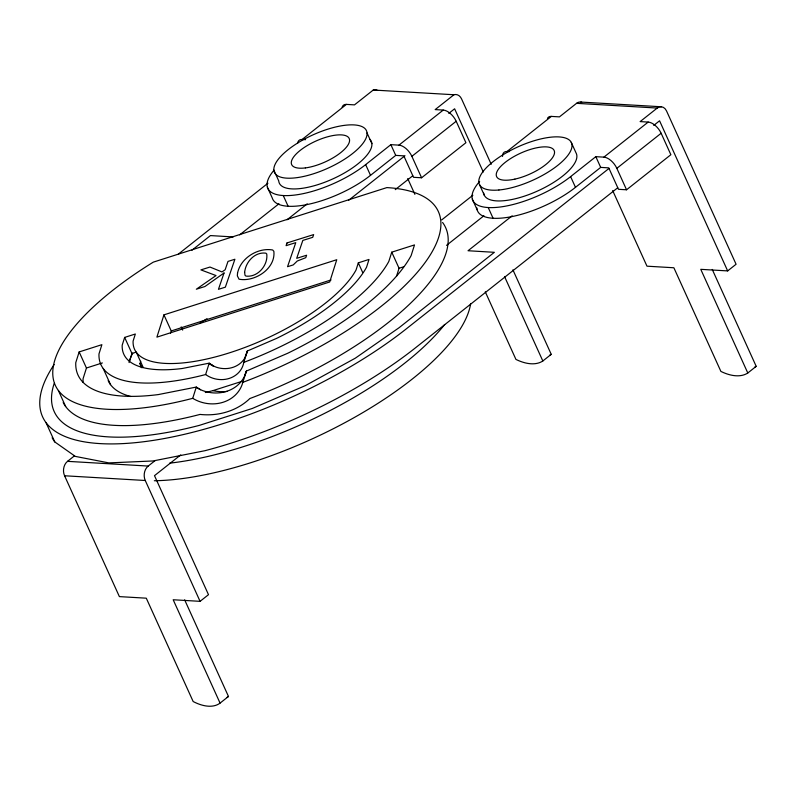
<?xml version="1.0" encoding="UTF-8"?>
<svg xmlns="http://www.w3.org/2000/svg" width="796" height="796" viewBox="0 0 796 796"><rect width="100%" height="100%" fill="white"/><g stroke="black" fill="none" stroke-linecap="round" stroke-linejoin="round"><path stroke-width="1.19" d="M247.248 351.374L244.671 358.29A24.497 21.721 17.5 0 1 216.492 367.274L212.631 365.692L209.089 363.553L213.686 366.12L209.209 363.165L182.284 368.488A135.081 48.845 -24.4 0 1 122.196 345.185L124.654 337.414L135.34 334.002L133.101 341.096A123.261 44.576 -24.4 0 0 229.656 352.767A123.261 44.576 -24.4 0 0 356.071 269.944L358.309 262.849L369.006 259.436L366.548 267.207A135.081 48.845 -24.4 0 1 276.6 338.39L247.367 350.986L243.775 362.369A24.497 21.721 17.5 0 1 205.617 374.548A160.235 57.949 -24.4 0 1 98.993 353.892L101.898 344.668L79.152 351.931L75.779 362.598A185.388 67.043 -24.4 0 0 158.245 394.587L196.294 387.065L200.612 389.741M245.855 355.862L247.367 350.986M79.152 351.931L86.446 368.011L83.082 378.687A185.388 67.043 -24.4 0 0 83.122 382.448M129.489 361.265L131.947 353.494L124.654 337.414M141.011 366.996L140.006 363.533L140.713 361.294M163.936 314.858L156.902 337.136L329.713 281.983L336.758 259.715L163.936 314.858L171.239 330.947L170.493 333.295M192.731 398.328A33.88 30.049 17.5 0 0 242.82 382.349A210.293 76.048 -24.4 0 0 424.557 263.287A210.293 76.048 -24.4 0 0 386.866 187.597L153.29 262.143A210.293 76.048 -24.4 0 0 53.929 381.553A210.293 76.048 -24.4 0 0 192.731 398.328L196.294 387.065M205.617 374.548L209.209 363.165M242.82 382.349L246.382 371.075L287.684 353.275A185.388 67.043 -24.4 0 0 411.134 255.586L414.507 244.919L391.751 252.173L388.836 261.396A160.235 57.949 -24.4 0 1 243.775 362.369M396.498 276.331L399.055 268.262L391.751 252.173M244.76 375.652L246.382 371.075M246.262 371.463L244.671 375.911A33.88 30.049 17.5 0 1 200.891 389.881L196.174 387.443M297.614 143.29A12.627 6.667 51.6 0 1 302.112 139.469L346.419 104.395L354.489 104.873L373.264 90.018L453.959 94.744A9.313 7.154 -86.6 0 1 461.561 98.893L491.222 164.294M178.433 254.053L267.944 183.219M191.955 250.213L210.452 235.576L233.178 236.939M239.646 234.88L278.958 203.766M287.058 219.766L307.196 203.826M273.943 170.294A63.143 22.835 -24.4 0 0 290.092 195.498A63.143 22.835 -24.4 0 0 365.653 164.623L390.866 144.663L398.935 145.141A12.627 6.667 51.6 0 1 411.87 156.334L421.601 177.777L465.909 142.713L456.188 121.271A12.627 6.667 51.6 0 0 443.253 110.067L435.183 109.599L453.959 94.744M398.935 145.141L443.253 110.067M267.386 187.219L272.252 197.945A63.143 22.835 -24.4 0 0 310.301 203.866A63.143 22.835 -24.4 0 0 370.518 175.339L395.731 155.389L403.801 155.857L413.532 177.309L421.601 177.777M448.785 113.4L454.615 108.793L483.291 171.996M348.519 200.383L404.975 155.708M411.87 156.334L456.188 121.271M395.234 189.647L412.756 175.777M184.652 599.846L228.472 696.45L220.064 703.107A50.735 26.795 51.6 0 1 193.159 701.525L146.285 598.184L119.39 596.612L64.576 475.769A10.487 8.059 -86.6 0 1 67.511 461.342L74.496 455.81M502.505 156.424A12.627 6.667 51.6 0 1 507.062 151.469L551.379 116.405L559.449 116.873L576.553 103.331A8.816 6.776 -86.6 0 1 581.697 102.246M441.72 219.905L472.864 195.249M180.732 454.894L154.494 475.66L208.492 594.682L200.075 601.338L145.26 480.495A10.487 8.059 -86.6 0 1 148.205 466.068L155.19 460.536M446.516 245.367L483.918 215.766M512.146 215.825L468.038 250.74L494.356 252.312L399.104 327.693L355.354 358.15L305.495 385.553L252.292 408.477L199.388 425.363A222.164 80.336 -24.4 0 1 54.247 383.314M479.64 181.448A63.143 22.835 -24.4 0 0 494.435 207.537A63.143 22.835 -24.4 0 0 570.613 176.622L595.826 156.673L603.895 157.14A12.627 6.667 51.6 0 1 616.83 168.334L626.552 189.786L670.869 154.713L661.138 133.27A12.627 6.667 51.6 0 0 648.203 122.077L640.133 121.599L657.247 108.057A8.816 6.776 -86.6 0 1 666.511 110.903L736.081 264.252L727.663 270.909L700.769 269.337L747.792 372.996L756.2 366.339L712.251 269.446M603.895 157.14L648.203 122.077M476.874 207.925A63.143 22.835 -24.4 0 0 512.893 216.393A63.143 22.835 -24.4 0 0 575.478 187.349L600.691 167.389L608.761 167.866L618.482 189.309L626.552 189.786M653.745 125.41L659.566 120.793L727.663 270.909M608.97 168.463L406.617 328.609A234.9 84.943 -24.4 0 1 136.584 442.546A234.9 84.943 -24.4 0 1 54.168 364.518M616.83 168.334L661.138 133.27M617.726 187.766L415.373 347.902A234.9 84.943 -24.4 0 1 204.87 450.715L153.041 460.964L108.863 462.904L75.351 456.406L54.785 441.929A234.9 84.943 -24.4 0 1 52.138 437.73M485.271 291.814L515.937 359.414A54.765 28.915 51.6 0 0 542.832 360.986L551.24 354.329L512.913 269.834M171.239 330.947L331.036 279.953M86.446 368.011L102.376 362.936M131.947 353.494L136.225 352.13M399.055 268.262L403.602 266.809M205.318 392.518A160.235 57.949 -24.4 0 0 212.91 390.637L241.815 381.403M580.831 102.057L661.526 106.783M576.553 103.331L657.247 108.057M302.112 139.469L305.565 139.668M507.062 151.469L509.37 151.608M67.511 461.342L148.205 466.068M64.576 475.769L145.26 480.495M200.075 601.338L173.18 599.756L220.064 703.107M612.671 190.562L646.979 266.182L673.874 267.764L720.897 371.414A54.765 28.915 51.6 0 0 747.792 372.996M595.826 156.673L600.691 167.389M571.249 142.365L576.115 153.081A50.516 18.268 -24.4 0 1 535.658 191.856A50.516 18.268 -24.4 0 1 483.699 193.139M570.613 176.622L575.478 187.349M479.55 184.722L484.406 195.438M488.217 207.537L493.082 218.263M472.346 199.219L477.212 209.945M504.505 276.491L542.832 360.986M407.721 178.563L414.885 194.363M390.866 144.663L395.731 155.389M367.036 132.932A50.516 18.268 -24.4 0 1 298.609 177.409A50.516 18.268 -24.4 0 1 295.694 144.265A50.516 18.268 -24.4 0 1 367.036 132.932L371.901 143.658M365.653 164.623L370.518 175.339M358.309 262.849L362.687 272.501M273.854 170.135L278.719 180.861A50.516 18.268 -24.4 0 0 333.056 178.801A50.516 18.268 -24.4 0 0 369.871 139.34M283.257 195.537L288.122 206.254M181.189 326.887L182.652 330.101M136.365 352.369L143.18 367.384M140.006 363.533L141.957 367.822M103.231 368.548L110.535 384.637M58.367 390.468L65.67 406.547M46.029 422.626L54.785 441.929M547.469 118.335A12.627 6.667 51.6 0 1 551.379 116.405M470.635 303.734A207.219 74.933 -24.4 0 1 352.956 418.258A207.219 74.933 -24.4 0 1 154.325 480.744M444.695 324.499A207.219 74.933 -24.4 0 1 169.618 463.163M756.2 366.339A54.765 28.915 51.6 0 1 754.538 367.294M342.141 107.201A12.627 6.667 51.6 0 1 346.419 104.395M373.264 90.018A9.313 7.154 -86.6 0 1 377.612 90.485M199.766 323.345A126.295 45.67 -24.4 0 1 207 318.639M551.24 354.329A54.765 28.915 51.6 0 1 549.588 355.285M228.472 696.45A50.735 26.795 51.6 0 1 226.87 697.495M442.586 222.472A210.293 76.048 -24.4 0 1 250.113 398.438L249.864 398.517A62.785 55.67 17.5 0 1 200.035 414.418A210.293 76.048 -24.4 0 1 63.182 402.557M227.437 391.383A38.108 33.79 17.5 0 1 212.91 390.637M130.872 396.527A160.235 57.949 -24.4 0 1 108.157 380.607M129.061 362.568A139.031 50.277 -24.4 0 1 132.673 353.165M244.631 272.401L245.019 275.287L245.914 276.083C257.695 277.655 268.222 265.237 266.75 253.984L265.884 253.168C254.859 251.645 245.616 261.924 244.631 272.401M237.516 273.277L237.347 275.854L239.029 279.197C254.7 282.242 275.774 268.74 273.864 251.347L272.68 249.984C257.964 247.357 240.472 258.033 237.516 273.277M224.044 272.978L218.452 289.326L225.358 287.167L234.9 259.247L227.994 261.406L225.139 269.784L221.975 271.924L209.975 267.048L200.91 269.884L216.044 275.565L196.333 289.217L204.93 286.52L224.044 272.978M287.018 242.939L286.082 245.666L295.774 242.631L287.545 266.7L293.236 264.919L297.236 261.038L305.773 257.665L306.609 255.227L296.699 258.322L302.818 240.422L312.728 237.317L313.664 234.591L287.018 242.939M305.356 167.916A31.571 11.413 -24.4 0 0 349.573 140.603A31.571 11.413 -24.4 0 0 306.4 146.086A31.571 11.413 -24.4 0 0 305.356 167.916M514.873 179.12A31.571 11.413 -24.4 0 0 554.195 150.583A31.571 11.413 -24.4 0 0 507.132 160.911A31.571 11.413 -24.4 0 0 514.873 179.12M498.923 189.995A50.516 18.268 -24.4 0 0 571.866 147.29A50.516 18.268 -24.4 0 0 505.41 153.329A50.516 18.268 -24.4 0 0 498.923 189.995"/></g></svg>
